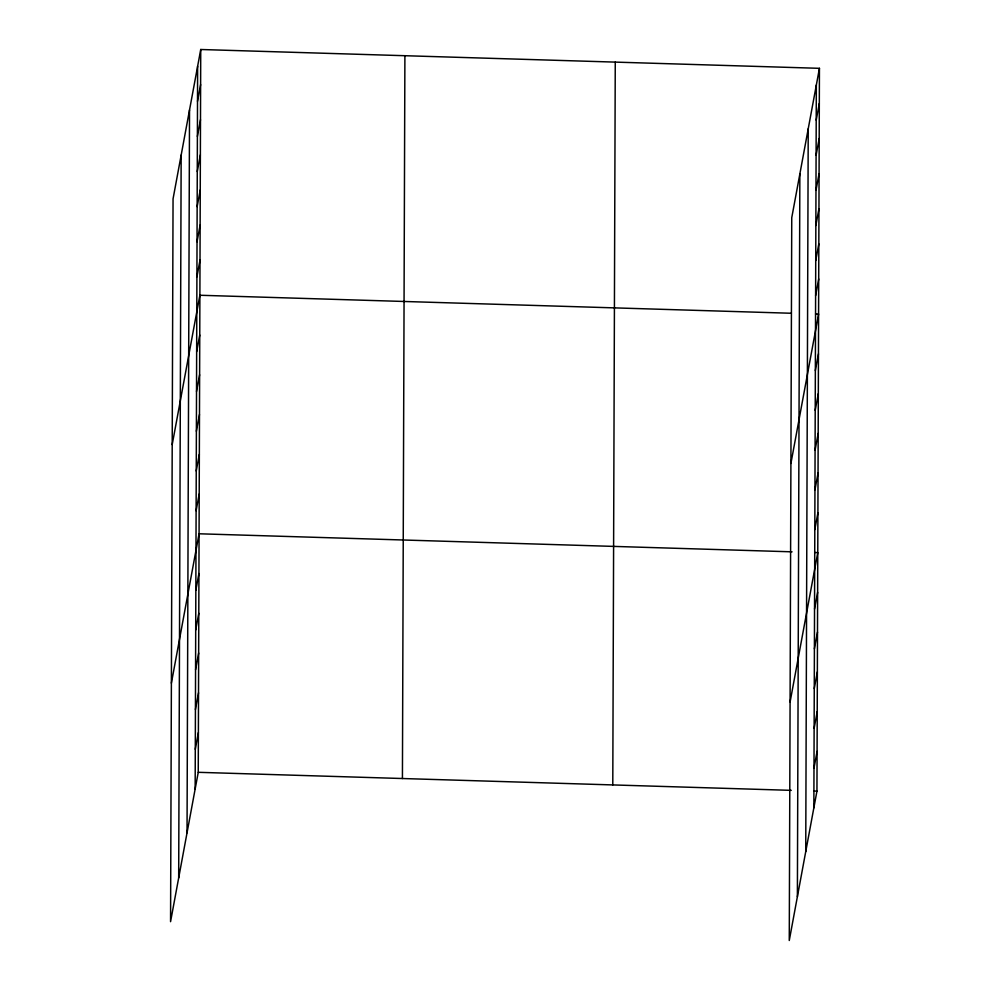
<?xml version="1.0" encoding="UTF-8"?>
<svg xmlns="http://www.w3.org/2000/svg" width="990" height="990" viewBox="0 0 990 990"><rect width="100%" height="100%" fill="white"/><g stroke="black" fill="none" stroke-linecap="round" stroke-linejoin="round"><path stroke-width="1.49" d="M178.683 877.895L181.158 155.096M187.036 832.8L189.523 109.989M195.154 789.03L197.629 66.219M200.735 49.5L173.052 198.866L170.565 921.678L198.248 772.311L200.735 49.5L819.435 68.322L816.948 791.134L789.265 940.5L791.752 217.689L819.435 68.322M402.423 778.524L404.898 55.712M612.785 784.922L615.26 62.11M797.383 896.73L799.858 173.918M805.736 851.635L808.224 128.824M813.854 807.852L816.329 85.053M197.505 101.326L200.611 84.608M197.394 136.434L200.487 119.716M197.27 171.542L200.364 154.824M197.146 206.65L200.252 189.931M197.035 241.758L200.129 225.039M196.911 276.866L200.005 260.147M172.198 444.621L199.881 295.255L791.369 313.261M196.651 351.735L199.745 335.016M196.515 391.483L199.609 374.764M196.379 431.244L199.473 414.525M196.243 470.993L199.337 454.274M196.107 510.753L199.2 494.022M171.381 683.149L199.064 533.783L792.062 551.826M195.834 590.263L198.928 573.532M195.698 630.011L198.792 613.293M195.562 669.772L198.656 653.041M195.426 709.521L198.52 692.802M195.29 749.282L198.384 732.551M816.218 120.161L819.312 103.43M816.094 155.269L819.188 138.538M815.97 190.377L819.077 173.646M815.847 225.485L818.953 208.754M815.735 260.593L818.829 243.862M815.612 295.701L818.705 278.97M790.911 463.444L818.594 314.078L815.562 313.991M815.352 370.557L818.458 353.838M815.216 410.318L818.322 393.587M815.079 450.066L818.185 433.348M814.943 489.827L818.049 473.096M814.807 529.576L817.913 512.857M790.094 701.972L817.777 552.606L814.745 552.519M814.535 609.085L817.629 592.366M814.399 648.846L817.493 632.115M814.263 688.595L817.356 671.876M814.127 728.355L817.22 711.624M813.99 768.104L817.084 751.385M198.248 772.311L791.245 790.354M813.929 791.047L816.948 791.134"/></g></svg>
